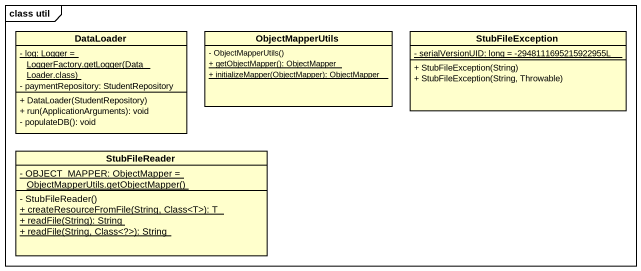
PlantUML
@startuml
mainframe class util
hide circle
hide empty members
skinparam classAttributeIconSize 0
class DataLoader {
  {static} {field} - log: Logger = LoggerFactory.getLogger(DataLoader.class)
  - paymentRepository: StudentRepository
  + DataLoader(StudentRepository)
  + run(ApplicationArguments): void
  - populateDB(): void
}
class ObjectMapperUtils {
  - ObjectMapperUtils()
  {static} + getObjectMapper(): ObjectMapper
  {static} + initializeMapper(ObjectMapper): ObjectMapper
}
class StubFileException {
  {static} - serialVersionUID: long = -2948111695215922955L
  + StubFileException(String)
  + StubFileException(String, Throwable)
}
class StubFileReader {
  {static} {field} - OBJECT_MAPPER: ObjectMapper = ObjectMapperUtils.getObjectMapper()
  - StubFileReader()
  {static} + createResourceFromFile(String, Class<T>): T
  {static} + readFile(String): String
  {static} + readFile(String, Class<?>): String
}
@enduml
